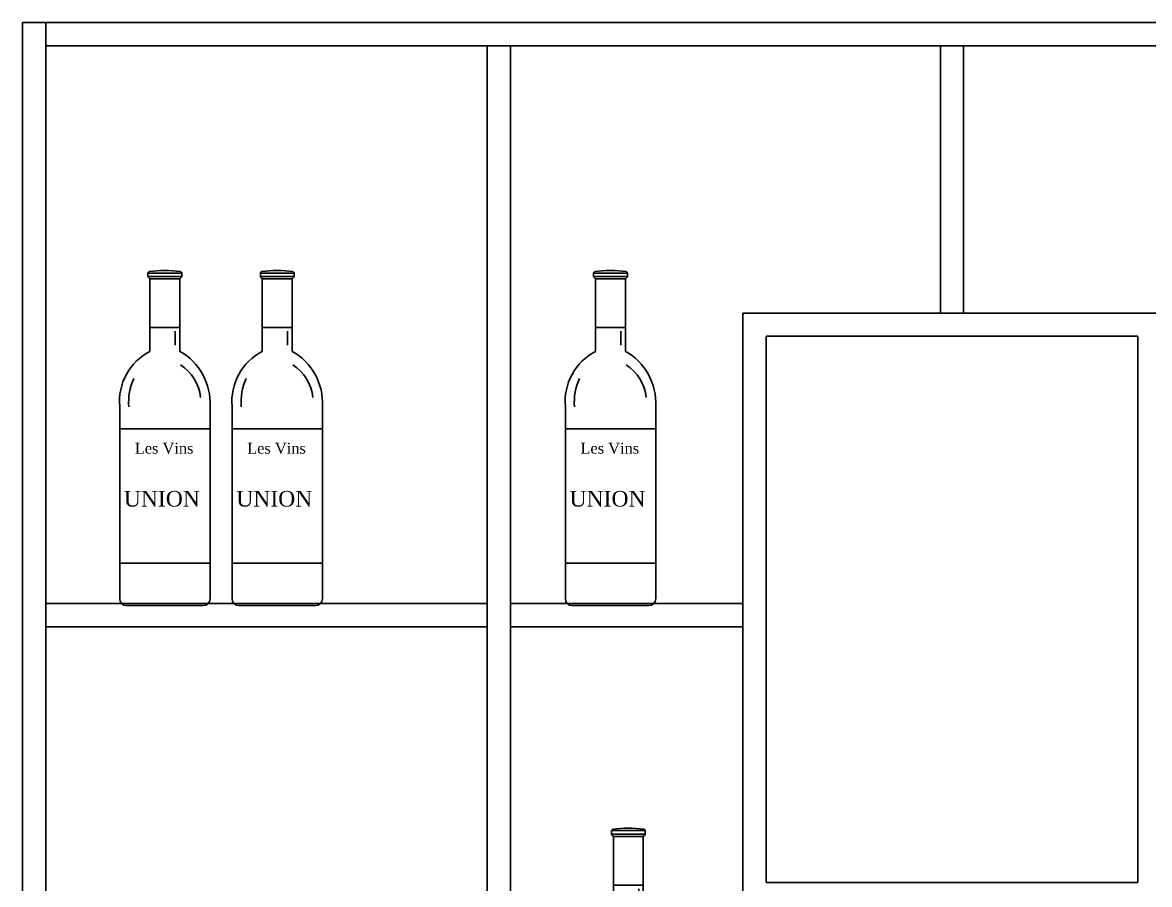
# Model space of a CAD drawing. Header units: millimetres. Extents: x 204800 to 233555, y -2285 to 8522.
# Drawn here: x 228863 to 229833, y 1210 to 1952 of the extents above; entities that cross this region are included whole.
import ezdxf

# ---------------------------------------------------------------- set-up
doc = ezdxf.new("R2010")
doc.units = ezdxf.units.MM
for name, color, linetype in [('DIM【标注】', 66, 'Continuous'), ('中线', 90, 'Continuous'), ('家具内线', 8, 'Continuous')]:
    doc.layers.add(name, color=color, linetype=linetype)
doc.styles.add('STYLE4', font='dutcheb.ttf')

# ---------------------------------------------------------------- blocks, each defined once
blk = doc.blocks.new('MK-ZS-0241')
at = {"layer": '中线', "color": 251}
for p, q in [((80539.58, 5580.95), (80539.58, 5578.05)), ((80568.6, 5578.05), (80568.6, 5580.95)), ((80541.24, 5576), (80541.24, 5513.52)), ((80566.94, 5513.52), (80566.94, 5576)), ((80515.21, 5466.04), (80515.21, 5300.56)), ((80592.97, 5300.56), (80592.97, 5466.04)), ((80521.04, 5294.73), (80587.14, 5294.73))]:
    blk.add_line(p, q, dxfattribs=at)
for centre, radius, start, end in [((80542.27, 5579.66), 2.98, 124.52561, 154.51035), ((80543.81, 5579.77), 4.56, 202.12184, 235.70214), ((80554.09, 5493.31), 89.83, 81.35299, 98.64701), ((80564.37, 5579.77), 4.56, 304.29786, 337.87816), ((80565.91, 5579.66), 2.98, 25.48965, 55.47439), ((80563.58, 5470.4), 48.56, 117.38572, 185.14734), ((80542.04, 5469), 51.01, 356.68411, 60.78283), ((80521.04, 5300.56), 5.83, 180, 270), ((80587.14, 5300.56), 5.83, 270, 0)]:
    blk.add_arc(centre, radius, start, end, dxfattribs=at)
at = {"layer": '家具内线', "color": 251}
for p, q in [((80539.58, 5580.95), (80568.6, 5580.95)), ((80539.58, 5578.05), (80568.6, 5578.05)), ((80541.24, 5576), (80566.94, 5576)), ((80541.24, 5534.14), (80566.94, 5534.14)), ((80562.99, 5530.76), (80562.99, 5518.8)), ((80515.21, 5446.84), (80592.97, 5446.84)), ((80515.21, 5331.34), (80592.97, 5331.34))]:
    blk.add_line(p, q, dxfattribs=at)
for centre, radius, start, end in [((80547.01, 5469.78), 38.01, 6.18731, 57.36577), ((80571.49, 5469.86), 48.56, 155.3748, 184.66807)]:
    blk.add_arc(centre, radius, start, end, dxfattribs=at)
at = {"layer": '家具内线', "color": 251, "style": 'STYLE4'}
for s, height, p in [('Les Vins ', 9.331, (80528.21, 5425.49)), ('UNION', 13.437, (80518.85, 5379.94))]:
    blk.add_text(s, height=height, dxfattribs=at).set_placement(p)

msp = doc.modelspace()

# ---------------------------------------------------------------- linework, layer by layer
at = {"layer": 'DIM【标注】', "color": 4, "ltscale": 6}
for p, q in [((228863.01, 1951.57), (230463.01, 1951.57)), ((228863.01, 1951.57), (228863.01, -448.43)), ((228883.01, 1951.57), (228883.01, 551.57)), ((228883.01, 1931.57), (230443.01, 1931.57)), ((229263.01, 1931.57), (229263.01, 551.57)), ((229283.01, 1931.57), (229283.01, 551.57)), ((229653.01, 1931.57), (229653.01, 1701.57)), ((229673.01, 1931.57), (229673.01, 1701.57)), ((229483.01, 1701.57), (229843.01, 1701.57)), ((229483.01, 1701.57), (229483.01, 1191.57)), ((229503.01, 1681.57), (229823.01, 1681.57)), ((229503.01, 1681.57), (229503.01, 1211.57)), ((229823.01, 1681.57), (229823.01, 1211.57)), ((229263.01, 1451.57), (228883.01, 1451.57)), ((229483.01, 1451.57), (229283.01, 1451.57)), ((229263.01, 1431.57), (228883.01, 1431.57)), ((229483.01, 1431.57), (229283.01, 1431.57)), ((229503.01, 1211.57), (229823.01, 1211.57))]:
    msp.add_line(p, q, dxfattribs=at)

# ---------------------------------------------------------------- block references
for p in [(148431.41, -3844.94), (148528.15, -3844.94), (148815.02, -3844.94), (148830.39, -4324.86)]:
    msp.add_blockref('MK-ZS-0241', p, dxfattribs=at)

doc.saveas('drawing.dxf')
